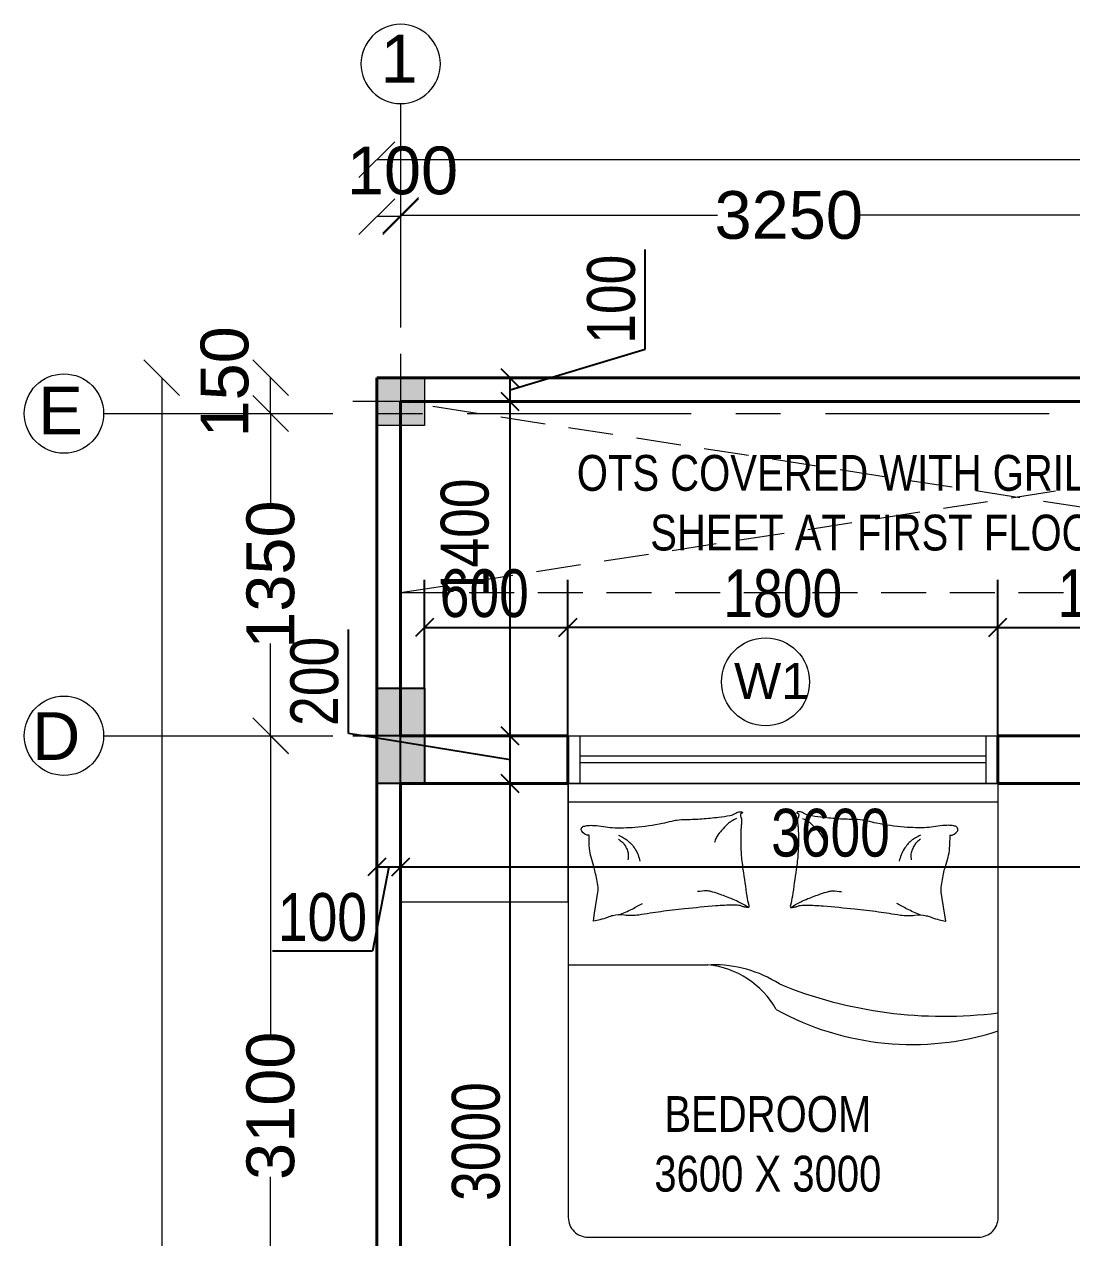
# Model space of a CAD drawing. Header units: metres. Extents: x 1689 to 2066, y 219 to 408.
# Drawn here: x 1901.18 to 1905.57, y 343.14 to 348.23 of the extents above; entities that cross this region are included whole.
import ezdxf
from ezdxf.enums import TextEntityAlignment as Align

# ---------------------------------------------------------------- set-up
doc = ezdxf.new("R2010")
doc.units = ezdxf.units.M
doc.header["$LTSCALE"] = 1.5
for name, pattern in [('00_toilet$0$8th floor plan$0$HIDDEN', [0.375, 0.25, -0.125]), ('CENTER', [2, 1.25, -0.25, 0.25, -0.25]), ('DASHED2', [0.375, 0.25, -0.125])]:
    doc.linetypes.add(name, pattern=pattern)
for name, color, linetype, lineweight in [('A- DOOR WINDOW TAGS', 7, 'Continuous', 5), ('A-FURNITURE', 252, 'Continuous', 5), ('A-GRID', 252, 'CENTER', 5), ('A-SYMBOL', 252, 'Continuous', 5), ('A-WALL', 1, 'Continuous', 40), ('A-WINDOW', 143, 'Continuous', 13), ('A-Working Dimension', 42, 'Continuous', 5), ('COLUMN - STR', 6, 'Continuous', 15), ('GRID - BEAM - STR', 250, 'CENTER', 18)]:
    doc.layers.add(name, color=color, linetype=linetype, lineweight=lineweight)
for name, color, linetype in [('A-COLUMN', 7, 'Continuous'), ('A-Text', 7, 'Continuous'), ('COLUMN', 70, 'Continuous')]:
    doc.layers.add(name, color=color, linetype=linetype)
doc.styles.add('DIM', font='arial.ttf', dxfattribs={"width": 0.8, "height": 0.2})
doc.styles.add('PRADEEP - STR', font='swissel.ttf')
doc.styles.add('Roman', font='romans.shx', dxfattribs={"bigfont": 'bigfont.shx'})
doc.styles.get("Standard").update_dxf_attribs({"font": 'arial.ttf', "height": 0.2})
doc.dimstyles.new('W-DIM', dxfattribs={"dimtxt": 0.125, "dimasz": 0.075, "dimexe": 0.2, "dimexo": 0.2, "dimgap": 0.04, "dimtad": 1, "dimdec": 0, "dimlfac": 1000, "dimzin": 0, "dimdsep": 46, "dimtxsty": 'DIM', "dimblk": 'OBLIQUE', "dimcen": 0.09, "dimclrt": 7, "dimadec": 0, "dimazin": 0, "dimtfac": 1, "dimtdec": 0, "dimtofl": 0, "dimtmove": 0, "dimatfit": 3, "dimldrblk": 'OPEN90', "dimfxl": 0.1, "dimtolj": 1, "dimtzin": 0, "dimarcsym": 0})
doc.dimstyles.new('Working Dim', dxfattribs={"dimtxt": 0.125, "dimasz": 0.15, "dimexe": 0.09, "dimexo": 0.0625, "dimgap": 0, "dimtad": 0, "dimdec": 0, "dimlfac": 1000, "dimzin": 0, "dimdsep": 46, "dimtxsty": 'Standard', "dimblk": 'OBLIQUE', "dimcen": 0.09, "dimse1": 1, "dimse2": 1, "dimclrd": 256, "dimclre": 256, "dimadec": 0, "dimazin": 0, "dimtfac": 1, "dimtdec": 0, "dimtofl": 0, "dimtmove": 1, "dimatfit": 3, "dimldrblk": 'OBLIQUE', "dimfxl": 1, "dimtolj": 1, "dimtzin": 0, "dimlwd": -1, "dimlwe": -1, "dimarcsym": 0})
pattern_1 = [(0, (0, 0), (0, 6.985), [5.08, -1.905]), (90, (0, 0), (-6.985, 4e-16), [5.08, -1.905])]

# ---------------------------------------------------------------- blocks, each defined once
blk = doc.blocks.new('W_1800')
at = {"layer": 'A-WINDOW', "linetype": 'ByBlock'}
for p, q in [((-0.9, 0.17), (-0.9, -0.03)), ((0.9, 0.17), (-0.9, 0.17)), ((-0.85, 0.17), (-0.85, -0.03)), ((0.85, 0.1698), (0.85, -0.03)), ((0.9, 0.17), (0.9, -0.03)), ((-0.85, 0.0848), (0.85, 0.0848)), ((-0.85, 0.0569), (0.85, 0.0569)), ((0.9, -0.03), (-0.9, -0.03))]:
    blk.add_line(p, q, dxfattribs=at)
blk = doc.blocks.new('_Oblique')
at = {"color": 0, "linetype": 'ByBlock', "lineweight": -2}
blk.add_line((-0.5, -0.5), (0.5, 0.5), dxfattribs=at)
blk = doc.blocks.new('*D250')
at = {"layer": 'A-Working Dimension', "transparency": 16777216}
for p, q in [((1902.2132, 346.5969), (1902.2132, 346.2107)), ((1902.2132, 345.2469), (1902.2132, 345.633))]:
    blk.add_line(p, q, dxfattribs=at)
at = {"layer": 'Defpoints', "color": 0, "linetype": 'Continuous', "transparency": 16777216}
for p in [(1902.2132, 346.5969), (1902.6575, 346.5969), (1902.6027, 345.2469)]:
    blk.add_point(p, dxfattribs=at)
at = {"layer": 'A-Working Dimension', "linetype": 'Continuous', "transparency": 16777216, "xscale": 0.15, "yscale": 0.15, "zscale": 0.15}
for p, rotation in [((1902.2132, 346.5969), 90), ((1902.2132, 345.2469), 270)]:
    blk.add_blockref('_Oblique', p, dxfattribs=dict(at, rotation=rotation))
at = {"layer": 'A-Working Dimension', "color": 0, "linetype": 'Continuous', "transparency": 16777216, "insert": (1902.2132, 345.9219), "char_height": 0.2, "attachment_point": 5, "rotation": 90}
blk.add_mtext('\\A1;1350', dxfattribs=at)
blk = doc.blocks.new('terey')
h = blk.add_hatch()
h.set_pattern_fill('ANGLE')
h.set_pattern_definition(pattern_1)
h.paths.add_polyline_path([(1491.3427, 474.5722), (1491.5427, 474.5722), (1491.5427, 474.9722), (1491.3427, 474.9722)])
h = blk.add_hatch(color=7)
h.dxf.hatch_style = 1
h.paths.add_polyline_path([(1491.5427, 474.9722), (1491.3427, 474.9722), (1491.3427, 474.5722), (1491.5427, 474.5722)])
at = {"layer": 'A-FURNITURE'}
h = blk.add_hatch(dxfattribs=at)
h.set_pattern_fill('ANGLE')
h.set_pattern_definition(pattern_1)
h.paths.add_polyline_path([(1491.5427, 474.9722), (1491.3427, 474.9722), (1491.3427, 474.5722), (1491.5427, 474.5722)])
at = {"layer": 'A-FURNITURE', "color": 7}
blk.add_lwpolyline([(1491.3427, 474.9722), (1491.5427, 474.9722), (1491.5427, 474.5722), (1491.3427, 474.5722), (1491.3427, 474.9722)], dxfattribs=at)
blk = doc.blocks.new('*D251')
at = {"layer": 'A-Working Dimension', "transparency": 16777216}
for p, q in [((1901.7571, 346.7467), (1901.7571, 339.4883)), ((1901.7571, 331.4967), (1901.7571, 338.7552))]:
    blk.add_line(p, q, dxfattribs=at)
at = {"layer": 'Defpoints', "color": 0, "linetype": 'Continuous', "transparency": 16777216}
for p in [(1902.0132, 346.7467), (1901.7571, 331.4967), (1902.6575, 331.4967)]:
    blk.add_point(p, dxfattribs=at)
at = {"layer": 'A-Working Dimension', "linetype": 'Continuous', "transparency": 16777216, "xscale": 0.15, "yscale": 0.15, "zscale": 0.15}
for p, rotation in [((1901.7571, 346.7467), 90), ((1901.7571, 331.4967), 270)]:
    blk.add_blockref('_Oblique', p, dxfattribs=dict(at, rotation=rotation))
at = {"layer": 'A-Working Dimension', "color": 0, "linetype": 'Continuous', "transparency": 16777216, "insert": (1901.7571, 339.1217), "char_height": 0.2, "attachment_point": 5, "rotation": 90}
blk.add_mtext('\\A1;15250', dxfattribs=at)
blk = doc.blocks.new('*D252')
at = {"layer": 'A-Working Dimension', "transparency": 16777216}
for p, q in [((1902.2132, 345.2467), (1902.2132, 343.995)), ((1902.2132, 342.1467), (1902.2132, 343.3985))]:
    blk.add_line(p, q, dxfattribs=at)
at = {"layer": 'Defpoints', "color": 0, "linetype": 'Continuous', "transparency": 16777216}
for p in [(1902.2132, 345.2467), (1902.6575, 345.2467), (1902.5885, 342.1467)]:
    blk.add_point(p, dxfattribs=at)
at = {"layer": 'A-Working Dimension', "linetype": 'Continuous', "transparency": 16777216, "xscale": 0.15, "yscale": 0.15, "zscale": 0.15}
for p, rotation in [((1902.2132, 345.2467), 90), ((1902.2132, 342.1467), 270)]:
    blk.add_blockref('_Oblique', p, dxfattribs=dict(at, rotation=rotation))
at = {"layer": 'A-Working Dimension', "color": 0, "linetype": 'Continuous', "transparency": 16777216, "insert": (1902.2132, 343.6967), "char_height": 0.2, "attachment_point": 5, "rotation": 90}
blk.add_mtext('\\A1;3100', dxfattribs=at)
blk = doc.blocks.new('*D257')
at = {"layer": 'A-Working Dimension', "transparency": 16777216}
blk.add_line((1902.2132, 346.5969), (1902.2132, 346.7467), dxfattribs=at)
at = {"layer": 'Defpoints', "color": 0, "linetype": 'Continuous', "transparency": 16777216}
for p in [(1902.2132, 346.7467), (1902.6575, 346.7467), (1902.4449, 346.5969)]:
    blk.add_point(p, dxfattribs=at)
at = {"layer": 'A-Working Dimension', "linetype": 'Continuous', "transparency": 16777216, "xscale": 0.15, "yscale": 0.15, "zscale": 0.15}
for p, rotation in [((1902.2132, 346.7467), 90), ((1902.2132, 346.5969), 270)]:
    blk.add_blockref('_Oblique', p, dxfattribs=dict(at, rotation=rotation))
at = {"layer": 'A-Working Dimension', "color": 0, "linetype": 'Continuous', "transparency": 16777216, "insert": (1902.0211, 346.7294), "char_height": 0.2, "attachment_point": 5, "rotation": 90}
blk.add_mtext('\\A1;150', dxfattribs=at)
blk = doc.blocks.new('*D258')
at = {"layer": 'A-Working Dimension', "transparency": 16777216}
for p, q in [((1902.7575, 347.4273), (1904.0843, 347.4273)), ((1906.0075, 347.4273), (1904.6807, 347.4273))]:
    blk.add_line(p, q, dxfattribs=at)
at = {"layer": 'Defpoints', "color": 0, "linetype": 'Continuous', "transparency": 16777216}
for p in [(1902.7575, 347.5186), (1906.0075, 347.4273), (1906.0075, 347.1984)]:
    blk.add_point(p, dxfattribs=at)
at = {"layer": 'A-Working Dimension', "linetype": 'Continuous', "transparency": 16777216, "xscale": 0.15, "yscale": 0.15, "zscale": 0.15, "rotation": 180}
blk.add_blockref('_Oblique', (1902.7575, 347.4273), dxfattribs=at)
at = {"layer": 'A-Working Dimension', "linetype": 'Continuous', "transparency": 16777216, "xscale": 0.15, "yscale": 0.15, "zscale": 0.15}
blk.add_blockref('_Oblique', (1906.0075, 347.4273), dxfattribs=at)
at = {"layer": 'A-Working Dimension', "color": 0, "linetype": 'Continuous', "transparency": 16777216, "insert": (1904.3825, 347.4273), "char_height": 0.2, "attachment_point": 5}
blk.add_mtext('\\A1;3250', dxfattribs=at)
blk = doc.blocks.new('*D263')
at = {"layer": 'A-Working Dimension', "transparency": 16777216}
blk.add_line((1902.7575, 347.4218), (1902.6575, 347.4218), dxfattribs=at)
at = {"layer": 'Defpoints', "color": 0, "linetype": 'Continuous', "transparency": 16777216}
for p in [(1902.6575, 347.4218), (1902.6575, 346.7469), (1902.7575, 346.7469)]:
    blk.add_point(p, dxfattribs=at)
at = {"layer": 'A-Working Dimension', "linetype": 'Continuous', "transparency": 16777216, "xscale": 0.15, "yscale": 0.15, "zscale": 0.15, "rotation": 180}
blk.add_blockref('_Oblique', (1902.6575, 347.4218), dxfattribs=at)
at = {"layer": 'A-Working Dimension', "linetype": 'Continuous', "transparency": 16777216, "xscale": 0.15, "yscale": 0.15, "zscale": 0.15}
blk.add_blockref('_Oblique', (1902.7575, 347.4218), dxfattribs=at)
at = {"layer": 'A-Working Dimension', "color": 0, "linetype": 'Continuous', "transparency": 16777216, "insert": (1902.7651, 347.6139), "char_height": 0.2, "attachment_point": 5}
blk.add_mtext('\\A1;100', dxfattribs=at)
blk = doc.blocks.new('*D225')
at = {"layer": 'A-Working Dimension', "transparency": 16777216}
for p, q in [((1902.658, 347.6605), (1906.9344, 347.6605)), ((1911.8075, 347.6605), (1907.531, 347.6605))]:
    blk.add_line(p, q, dxfattribs=at)
at = {"layer": 'Defpoints', "color": 0, "linetype": 'Continuous', "transparency": 16777216}
for p in [(1902.658, 347.6605), (1911.8075, 347.6605), (1911.8075, 347.6605)]:
    blk.add_point(p, dxfattribs=at)
at = {"layer": 'A-Working Dimension', "linetype": 'Continuous', "transparency": 16777216, "xscale": 0.15, "yscale": 0.15, "zscale": 0.15, "rotation": 180}
blk.add_blockref('_Oblique', (1902.658, 347.6605), dxfattribs=at)
at = {"layer": 'A-Working Dimension', "linetype": 'Continuous', "transparency": 16777216, "xscale": 0.15, "yscale": 0.15, "zscale": 0.15}
blk.add_blockref('_Oblique', (1911.8075, 347.6605), dxfattribs=at)
at = {"layer": 'A-Working Dimension', "color": 0, "linetype": 'Continuous', "transparency": 16777216, "insert": (1907.2327, 347.6605), "char_height": 0.2, "attachment_point": 5}
blk.add_mtext('\\A1;9150', dxfattribs=at)
blk = doc.blocks.new('*D228')
at = {"layer": 'A-Working Dimension', "color": 0, "linetype": 'Continuous', "lineweight": -2, "transparency": 16777216}
for p, q in [((1903.4574, 345.2467), (1903.4574, 345.9006)), ((1905.2575, 345.2467), (1905.2575, 345.9006)), ((1905.2575, 345.7006), (1903.4574, 345.7006))]:
    blk.add_line(p, q, dxfattribs=at)
at = {"layer": 'Defpoints', "color": 0, "linetype": 'Continuous', "transparency": 16777216}
for p in [(1903.4574, 345.7006), (1903.4574, 345.0467), (1905.2575, 345.0467)]:
    blk.add_point(p, dxfattribs=at)
at = {"layer": 'A-Working Dimension', "color": 0, "linetype": 'Continuous', "lineweight": -2, "transparency": 16777216, "xscale": 0.075, "yscale": 0.075, "zscale": 0.075, "rotation": 180}
blk.add_blockref('_Oblique', (1903.4574, 345.7006), dxfattribs=at)
at = {"layer": 'A-Working Dimension', "color": 0, "linetype": 'Continuous', "lineweight": -2, "transparency": 16777216, "xscale": 0.075, "yscale": 0.075, "zscale": 0.075}
blk.add_blockref('_Oblique', (1905.2575, 345.7006), dxfattribs=at)
at = {"layer": 'A-Working Dimension', "linetype": 'Continuous', "transparency": 16777216, "insert": (1904.3575, 345.8427), "char_height": 0.2, "attachment_point": 5, "style": 'DIM'}
blk.add_mtext('\\A1;1800', dxfattribs=at)
blk = doc.blocks.new('_Open90')
at = {"color": 0, "linetype": 'ByBlock', "lineweight": -2}
for p, q in [((0, 0), (-1, 0)), ((-0.5, 0.5), (0, 0)), ((0, 0), (-0.5, -0.5))]:
    blk.add_line(p, q, dxfattribs=at)
blk = doc.blocks.new('*D229')
at = {"layer": 'A-Working Dimension', "color": 0, "linetype": 'Continuous', "lineweight": -2, "transparency": 16777216}
for p, q in [((1905.2575, 345.4467), (1905.2575, 345.9006)), ((1906.2575, 345.4467), (1906.2575, 345.9006)), ((1905.2575, 345.7006), (1906.2575, 345.7006))]:
    blk.add_line(p, q, dxfattribs=at)
at = {"layer": 'Defpoints', "color": 0, "linetype": 'Continuous', "transparency": 16777216}
for p in [(1906.2575, 345.7006), (1905.2575, 345.2467), (1906.2575, 345.2467)]:
    blk.add_point(p, dxfattribs=at)
at = {"layer": 'A-Working Dimension', "color": 0, "linetype": 'Continuous', "lineweight": -2, "transparency": 16777216, "xscale": 0.075, "yscale": 0.075, "zscale": 0.075, "rotation": 180}
blk.add_blockref('_Oblique', (1905.2575, 345.7006), dxfattribs=at)
at = {"layer": 'A-Working Dimension', "color": 0, "linetype": 'Continuous', "lineweight": -2, "transparency": 16777216, "xscale": 0.075, "yscale": 0.075, "zscale": 0.075}
blk.add_blockref('_Oblique', (1906.2575, 345.7006), dxfattribs=at)
at = {"layer": 'A-Working Dimension', "linetype": 'Continuous', "transparency": 16777216, "insert": (1905.7575, 345.8427), "char_height": 0.2, "attachment_point": 5, "style": 'DIM'}
blk.add_mtext('\\A1;1000', dxfattribs=at)
blk = doc.blocks.new('*D384')
at = {"layer": 'A-Working Dimension', "color": 0, "linetype": 'Continuous', "lineweight": -2, "transparency": 16777216}
for p, q in [((1902.8575, 345.4467), (1902.8575, 345.9006)), ((1903.4574, 345.4469), (1903.4574, 345.9006)), ((1902.8575, 345.7006), (1903.4574, 345.7006))]:
    blk.add_line(p, q, dxfattribs=at)
at = {"layer": 'Defpoints', "color": 0, "linetype": 'Continuous', "transparency": 16777216}
for p in [(1903.4574, 345.7006), (1902.8575, 345.2467), (1903.4574, 345.2469)]:
    blk.add_point(p, dxfattribs=at)
at = {"layer": 'A-Working Dimension', "color": 0, "linetype": 'Continuous', "lineweight": -2, "transparency": 16777216, "xscale": 0.075, "yscale": 0.075, "zscale": 0.075, "rotation": 180}
blk.add_blockref('_Oblique', (1902.8575, 345.7006), dxfattribs=at)
at = {"layer": 'A-Working Dimension', "color": 0, "linetype": 'Continuous', "lineweight": -2, "transparency": 16777216, "xscale": 0.075, "yscale": 0.075, "zscale": 0.075}
blk.add_blockref('_Oblique', (1903.4574, 345.7006), dxfattribs=at)
at = {"layer": 'A-Working Dimension', "linetype": 'Continuous', "transparency": 16777216, "insert": (1903.1075, 345.8427), "char_height": 0.2, "attachment_point": 5, "style": 'DIM'}
blk.add_mtext('\\A1;600', dxfattribs=at)
blk = doc.blocks.new('*D233')
at = {"layer": 'A-Working Dimension', "color": 0, "linetype": 'Continuous', "lineweight": -2, "transparency": 16777216}
for p, q in [((1902.7075, 344.6972), (1902.639, 344.3441)), ((1902.6575, 344.6972), (1902.7575, 344.6972)), ((1902.639, 344.3441), (1902.2211, 344.3441))]:
    blk.add_line(p, q, dxfattribs=at)
at = {"layer": 'Defpoints', "color": 0, "linetype": 'Continuous', "transparency": 16777216}
for p in [(1902.6575, 344.6972), (1902.7575, 344.6972), (1902.7575, 344.6972)]:
    blk.add_point(p, dxfattribs=at)
at = {"layer": 'A-Working Dimension', "color": 0, "linetype": 'Continuous', "lineweight": -2, "transparency": 16777216, "xscale": 0.075, "yscale": 0.075, "zscale": 0.075, "rotation": 180}
blk.add_blockref('_Oblique', (1902.6575, 344.6972), dxfattribs=at)
at = {"layer": 'A-Working Dimension', "color": 0, "linetype": 'Continuous', "lineweight": -2, "transparency": 16777216, "xscale": 0.075, "yscale": 0.075, "zscale": 0.075}
blk.add_blockref('_Oblique', (1902.7575, 344.6972), dxfattribs=at)
at = {"layer": 'A-Working Dimension', "linetype": 'Continuous', "transparency": 16777216, "insert": (1902.4301, 344.4862), "char_height": 0.2, "attachment_point": 5, "style": 'DIM'}
blk.add_mtext('\\A1;100', dxfattribs=at)
blk = doc.blocks.new('*D234')
at = {"layer": 'A-Working Dimension', "color": 0, "linetype": 'Continuous', "lineweight": -2, "transparency": 16777216}
for p, q in [((1902.7575, 344.6972), (1906.3575, 344.6972)), ((1902.7575, 344.5676), (1902.7575, 344.4972))]:
    blk.add_line(p, q, dxfattribs=at)
at = {"layer": 'Defpoints', "color": 0, "linetype": 'Continuous', "transparency": 16777216}
for p in [(1902.7575, 344.7676), (1906.3575, 344.6972), (1906.3575, 344.6972)]:
    blk.add_point(p, dxfattribs=at)
at = {"layer": 'A-Working Dimension', "color": 0, "linetype": 'Continuous', "lineweight": -2, "transparency": 16777216, "xscale": 0.075, "yscale": 0.075, "zscale": 0.075, "rotation": 180}
blk.add_blockref('_Oblique', (1902.7575, 344.6972), dxfattribs=at)
at = {"layer": 'A-Working Dimension', "color": 0, "linetype": 'Continuous', "lineweight": -2, "transparency": 16777216, "xscale": 0.075, "yscale": 0.075, "zscale": 0.075}
blk.add_blockref('_Oblique', (1906.3575, 344.6972), dxfattribs=at)
at = {"layer": 'A-Working Dimension', "linetype": 'Continuous', "transparency": 16777216, "insert": (1904.5575, 344.8394), "char_height": 0.2, "attachment_point": 5, "style": 'DIM'}
blk.add_mtext('\\A1;3600', dxfattribs=at)
blk = doc.blocks.new('*D423')
at = {"layer": 'A-Working Dimension', "color": 0, "linetype": 'Continuous', "lineweight": -2, "transparency": 16777216}
for p, q in [((1903.2074, 345.0467), (1903.0155, 345.0467)), ((1903.2155, 342.0467), (1903.2155, 345.0467))]:
    blk.add_line(p, q, dxfattribs=at)
at = {"layer": 'Defpoints', "color": 0, "linetype": 'Continuous', "transparency": 16777216}
for p in [(1903.2155, 345.0467), (1903.4074, 345.0467), (1903.2155, 342.0467)]:
    blk.add_point(p, dxfattribs=at)
at = {"layer": 'A-Working Dimension', "color": 0, "linetype": 'Continuous', "lineweight": -2, "transparency": 16777216, "xscale": 0.075, "yscale": 0.075, "zscale": 0.075}
for p, rotation in [((1903.2155, 345.0467), 90), ((1903.2155, 342.0467), 270)]:
    blk.add_blockref('_Oblique', p, dxfattribs=dict(at, rotation=rotation))
at = {"layer": 'A-Working Dimension', "linetype": 'Continuous', "transparency": 16777216, "insert": (1903.0733, 343.5467), "char_height": 0.2, "attachment_point": 5, "rotation": 90, "style": 'DIM'}
blk.add_mtext('\\A1;3000', dxfattribs=at)
blk = doc.blocks.new('*D270')
at = {"layer": 'A-Working Dimension', "color": 0, "linetype": 'Continuous', "lineweight": -2, "transparency": 16777216}
for p, q in [((1902.5392, 345.2568), (1902.5392, 345.6925)), ((1903.2155, 345.1466), (1902.5392, 345.2568)), ((1903.3074, 345.2466), (1903.0155, 345.2466)), ((1903.2155, 345.0467), (1903.2155, 345.2466)), ((1903.3074, 345.0467), (1903.0155, 345.0467))]:
    blk.add_line(p, q, dxfattribs=at)
at = {"layer": 'Defpoints', "color": 0, "linetype": 'Continuous', "transparency": 16777216}
for p in [(1903.2155, 345.2466), (1903.5074, 345.2466), (1903.5074, 345.0467)]:
    blk.add_point(p, dxfattribs=at)
at = {"layer": 'A-Working Dimension', "color": 0, "linetype": 'Continuous', "lineweight": -2, "transparency": 16777216, "xscale": 0.075, "yscale": 0.075, "zscale": 0.075}
for p, rotation in [((1903.2155, 345.2466), 90), ((1903.2155, 345.0467), 270)]:
    blk.add_blockref('_Oblique', p, dxfattribs=dict(at, rotation=rotation))
at = {"layer": 'A-Working Dimension', "linetype": 'Continuous', "transparency": 16777216, "insert": (1902.3971, 345.4746), "char_height": 0.2, "attachment_point": 5, "rotation": 90, "style": 'DIM'}
blk.add_mtext('\\A1;200', dxfattribs=at)
blk = doc.blocks.new('*D424')
at = {"layer": 'A-Working Dimension', "color": 0, "linetype": 'Continuous', "lineweight": -2, "transparency": 16777216}
for p, q in [((1903.2155, 345.2466), (1903.2155, 346.6467)), ((1903.3074, 345.2466), (1903.0155, 345.2466))]:
    blk.add_line(p, q, dxfattribs=at)
at = {"layer": 'Defpoints', "color": 0, "linetype": 'Continuous', "transparency": 16777216}
for p in [(1903.2155, 346.6467), (1903.2155, 346.6467), (1903.5074, 345.2466)]:
    blk.add_point(p, dxfattribs=at)
at = {"layer": 'A-Working Dimension', "color": 0, "linetype": 'Continuous', "lineweight": -2, "transparency": 16777216, "xscale": 0.075, "yscale": 0.075, "zscale": 0.075}
for p, rotation in [((1903.2155, 346.6467), 90), ((1903.2155, 345.2466), 270)]:
    blk.add_blockref('_Oblique', p, dxfattribs=dict(at, rotation=rotation))
at = {"layer": 'A-Working Dimension', "linetype": 'Continuous', "transparency": 16777216, "insert": (1903.0269, 346.0757), "char_height": 0.2, "attachment_point": 5, "rotation": 90, "style": 'DIM'}
blk.add_mtext('\\A1;1400', dxfattribs=at)
blk = doc.blocks.new('*D425')
at = {"layer": 'A-Working Dimension', "color": 0, "linetype": 'Continuous', "lineweight": -2, "transparency": 16777216}
for p, q in [((1903.7818, 346.8666), (1903.7818, 347.2845)), ((1903.2155, 346.6967), (1903.7818, 346.8666)), ((1903.2155, 346.6467), (1903.2155, 346.7467))]:
    blk.add_line(p, q, dxfattribs=at)
at = {"layer": 'Defpoints', "color": 0, "linetype": 'Continuous', "transparency": 16777216}
for p in [(1903.2155, 346.7467), (1903.2155, 346.7467), (1903.2155, 346.6467)]:
    blk.add_point(p, dxfattribs=at)
at = {"layer": 'A-Working Dimension', "color": 0, "linetype": 'Continuous', "lineweight": -2, "transparency": 16777216, "xscale": 0.075, "yscale": 0.075, "zscale": 0.075}
for p, rotation in [((1903.2155, 346.7467), 90), ((1903.2155, 346.6467), 270)]:
    blk.add_blockref('_Oblique', p, dxfattribs=dict(at, rotation=rotation))
at = {"layer": 'A-Working Dimension', "linetype": 'Continuous', "transparency": 16777216, "insert": (1903.6397, 347.0756), "char_height": 0.2, "attachment_point": 5, "rotation": 90, "style": 'DIM'}
blk.add_mtext('\\A1;100', dxfattribs=at)
blk = doc.blocks.new('W1')
at = {"layer": 'A- DOOR WINDOW TAGS', "lineweight": 5}
blk.add_circle((1698.396, 432.8218), 0.1843, dxfattribs=at)
at = {"layer": 'A- DOOR WINDOW TAGS', "insert": (1698.2642, 432.9005), "char_height": 0.15, "attachment_point": 1, "style": 'Roman'}
blk.add_mtext_dynamic_manual_height_columns('{\\fArial|b0|i0|c0|p34;W1}', width=0.246397, gutter_width=0.325, heights=[0], dxfattribs=at)
blk = doc.blocks.new('GRID NOS')
at = {"layer": 'GRID - BEAM - STR', "color": 3, "linetype": 'Continuous', "lineweight": 15}
blk.add_line((0, -0.205), (0, 0.17), dxfattribs=at)
blk.add_circle((0, -0.682), 0.477, dxfattribs=at)
blk = doc.blocks.new('0.2X0.4')
at = {"layer": 'COLUMN'}
h = blk.add_hatch(dxfattribs=at)
h.set_pattern_fill('ANGLE', color=256)
h.set_pattern_definition([(0, (-1673.224, -421.962), (0, 6.985), [5.08, -1.905]), (90, (-1673.224, -421.962), (-6.985, 4e-16), [5.08, -1.905])])
h.paths.add_polyline_path([(-0.1, 0.2), (0.1, 0.2), (0.1, -0.2), (-0.1, -0.2)])
h = blk.add_hatch(color=256, dxfattribs=at)
h.dxf.hatch_style = 1
h.paths.add_polyline_path([(-0.1, 0.2), (0.1, 0.2), (0.1, -0.2), (-0.1, -0.2)])
for p, q in [((0, -0.3), (0, 0.3)), ((0.2, 0), (-0.2, 0))]:
    blk.add_line(p, q, dxfattribs=at)
blk.add_lwpolyline([(-0.1, 0.2), (0.1, 0.2), (0.1, -0.2), (-0.1, -0.2)], close=True, dxfattribs=at)
blk = doc.blocks.new('.2  .2')
at = {"layer": 'COLUMN - STR'}
h = blk.add_hatch(dxfattribs=at)
h.set_pattern_fill('ANGLE', color=256)
h.set_pattern_definition([(0, (-1706.595, -414.999), (0, 6.985), [5.08, -1.905]), (90, (-1706.595, -414.999), (-6.985, 4e-16), [5.08, -1.905])])
h.paths.add_polyline_path([(-0.1, 0.1), (0.1, 0.1), (0.1, -0.1), (-0.1, -0.1)])
h = blk.add_hatch(color=256, dxfattribs=at)
h.dxf.hatch_style = 1
h.paths.add_polyline_path([(-0.1, 0.1), (0.1, 0.1), (0.1, -0.1), (-0.1, -0.1)])
for p, q in [((0, 0.2), (0, -0.2)), ((0.2, 0), (-0.2, 0))]:
    blk.add_line(p, q, dxfattribs=at)
blk.add_lwpolyline([(-0.1, 0.1), (0.1, 0.1), (0.1, -0.1), (-0.1, -0.1)], close=True, dxfattribs=at)
blk = doc.blocks.new('GRID 01')
at = {"layer": 'A-GRID', "ltscale": 0.5}
for p, q in [((0, 17.1013), (0, 0.3133)), ((-1.2215, 15.8031), (10.5251, 15.8031)), ((-1.2216, 14.4531), (10.4146, 14.4531))]:
    blk.add_line(p, q, dxfattribs=at)
at = {"layer": 'A-COLUMN'}
for name, p in [('.2  .2', (0, 15.8531)), ('0.2X0.4', (0, 14.4531))]:
    blk.add_blockref(name, p, dxfattribs=at)
at = {"layer": 'A-GRID', "color": 1, "linetype": 'Continuous', "lineweight": 15, "yscale": 0.3484444444444442}
for p, xscale, zscale, rotation in [((0, 17.03), -0.3484444444444442, 0.3484444444444446, 180), ((-1.1722, 15.8029), 0.3484444444444442, 0.3484444444444442, 270), ((-1.1722, 14.4529), 0.3484444444444442, 0.3484444444444442, 270)]:
    blk.add_blockref('GRID NOS', p, dxfattribs=dict(at, xscale=xscale, zscale=zscale, rotation=rotation))
at = {"layer": 'A-GRID', "color": 4, "linetype": 'Continuous', "lineweight": 15, "style": 'PRADEEP - STR'}
blk.add_text('1', height=0.2, rotation=360, dxfattribs=at).set_placement((-0.0062, 17.1896), align=Align.CENTER)
for s, p in [('E', (-1.4243, 15.7156)), ('D', (-1.4424, 14.3517))]:
    blk.add_text(s, height=0.2, dxfattribs=at).set_placement(p, align=Align.CENTER)

msp = doc.modelspace()

# ---------------------------------------------------------------- linework, layer by layer
at = {"layer": 'A-FURNITURE'}
for p, q in [((1905.25946, 344.96821), (1903.45946, 344.96821)), ((1903.45946, 344.28725, 0), (1904.04411, 344.28725, 0))]:
    msp.add_line(p, q, dxfattribs=at)
msp.add_lwpolyline([(1902.75748, 344.55074), (1903.45946, 344.55074), (1903.45946, 345.04674), (1902.75748, 345.04674)], close=True, dxfattribs=at)
at = {"layer": 'A-FURNITURE', "elevation": 0}
msp.add_lwpolyline([(1903.54127, 343.14629), (1905.17764, 343.14629, 0.4142136), (1905.25946, 343.22811), (1905.25946, 345.04674), (1903.45946, 345.04674), (1903.45946, 343.22811, 0.4142136)], format="xyb", close=True, dxfattribs=at)
at = {"layer": 'A-FURNITURE', "ltscale": 100, "elevation": 0}
for points in [[(1903.54691, 344.82993, -0.2633679), (1903.51593, 344.84704, -0.494818), (1903.52381, 344.8675, -0.0492247), (1903.54215, 344.87094, -0.0368308), (1903.56706, 344.87128, -0.0318927), (1903.60756, 344.86625, 0.035782), (1903.6437, 344.86204, 0.0329413), (1903.7381, 344.86406, 0.0265645), (1903.85399, 344.88043, 0.0179054), (1903.89277, 344.88948, -0.0333975), (1903.91371, 344.89369, -0.0320396), (1903.9526, 344.89632, 0.018442), (1904.02021, 344.89905, 0.0108373), (1904.08793, 344.90577, 0.0146239), (1904.1378, 344.9133, 0.1112494), (1904.16074, 344.92301, -0.1537083), (1904.17805, 344.9287, -0.0764444), (1904.186, 344.92758, -0.2155123), (1904.18823, 344.92563, -0.5858582), (1904.18572, 344.9222, 0.3634893), (1904.18088, 344.91905, 0.1917163), (1904.18187, 344.90697, -0.1296753), (1904.18542, 344.88975, -0.0173502), (1904.18382, 344.87189, 0.0193256), (1904.18245, 344.85584, 0.0188175), (1904.18179, 344.78366, 0.0218281), (1904.18627, 344.72158, 0.0062042), (1904.19082, 344.68627, 0.0019631), (1904.20702, 344.57494, 0.0283408), (1904.21481, 344.53751, -0.1170135), (1904.21508, 344.52813, -0.36606), (1904.21367, 344.52703, -0.0397304), (1904.19918, 344.52872, -0.0483088), (1904.1843, 344.5332, 0.0629807), (1904.17277, 344.53631, 0.0405796), (1904.14797, 344.5377, 0.0143451), (1904.0779, 344.53395, 0.0054844), (1903.94665, 344.52168, 0.0071527), (1903.84629, 344.50972, 0.0087616), (1903.802, 344.50302, -0.0081531), (1903.75441, 344.49575, -0.06251), (1903.69421, 344.49512, 0.0786693), (1903.6463, 344.49308, 0.0478251), (1903.62333, 344.4861, -0.034494), (1903.59177, 344.47558, -0.0235714), (1903.56553, 344.47011, -0.5102285), (1903.56443, 344.47121), (1903.56954, 344.50333), (1903.5836, 344.59165, 0.0730409), (1903.58385, 344.61233, 0.0233051), (1903.57228, 344.67578, 0.0182989), (1903.56593, 344.69932, -0.0109699), (1903.55476, 344.73842, -0.0422812), (1903.54857, 344.77407, -0.0272005), (1903.54673, 344.83023)], [(1904.16419, 344.90076, 0.0278422), (1904.14027, 344.88747, 0.048685), (1904.12789, 344.87786, 0.0236665), (1904.10089, 344.8498, 0.0312234), (1904.08287, 344.82642, 0.046801), (1904.07822, 344.81792, 0.0231908), (1904.07134, 344.79968)], [(1905.05775, 344.82993, 0.2633679), (1905.08873, 344.84704, 0.494818), (1905.08085, 344.8675, 0.0492247), (1905.06251, 344.87094, 0.0368308), (1905.0376, 344.87128, 0.0318927), (1904.9971, 344.86625, -0.035782), (1904.96096, 344.86204, -0.0329413), (1904.86656, 344.86406, -0.0265645), (1904.75067, 344.88043, -0.0179054), (1904.71189, 344.88948, 0.0333975), (1904.69095, 344.89369, 0.0320396), (1904.65206, 344.89632, -0.018442), (1904.58445, 344.89905, -0.0108373), (1904.51673, 344.90577, -0.0146239), (1904.46685, 344.9133, -0.1112494), (1904.44392, 344.92301, 0.1537083), (1904.42661, 344.9287, 0.0764444), (1904.41866, 344.92758, 0.2155123), (1904.41643, 344.92563, 0.5858582), (1904.41894, 344.9222, -0.3634893), (1904.42378, 344.91905, -0.1917163), (1904.42278, 344.90697, 0.1296753), (1904.41924, 344.88975, 0.0173502), (1904.42084, 344.87189, -0.0193256), (1904.42221, 344.85584, -0.0188175), (1904.42287, 344.78366, -0.0218281), (1904.41839, 344.72158, -0.0062042), (1904.41384, 344.68627, -0.0019631), (1904.39764, 344.57494, -0.0283408), (1904.38985, 344.53751, 0.1170135), (1904.38958, 344.52813, 0.36606), (1904.39099, 344.52703, 0.0397304), (1904.40548, 344.52872, 0.0483088), (1904.42036, 344.5332, -0.0629807), (1904.43189, 344.53631, -0.0405796), (1904.45669, 344.5377, -0.0143451), (1904.52676, 344.53395, -0.0054844), (1904.65801, 344.52168, -0.0071527), (1904.75837, 344.50972, -0.0087616), (1904.80266, 344.50302, 0.0081531), (1904.85024, 344.49575, 0.06251), (1904.91045, 344.49512, -0.0786693), (1904.95836, 344.49308, -0.0478251), (1904.98133, 344.4861, 0.034494), (1905.01288, 344.47558, 0.0235714), (1905.03913, 344.47011, 0.5102285), (1905.04023, 344.47121), (1905.03512, 344.50333), (1905.02106, 344.59165, -0.0730409), (1905.02081, 344.61233, -0.0233051), (1905.03238, 344.67578, -0.0182989), (1905.03873, 344.69932, 0.0109699), (1905.0499, 344.73842, 0.0422812), (1905.05609, 344.77407, 0.0272005), (1905.05793, 344.83023)], [(1904.44047, 344.90076, -0.0278422), (1904.46439, 344.88747, -0.048685), (1904.47677, 344.87786, -0.0236665), (1904.50377, 344.8498, -0.0312234), (1904.52179, 344.82642, -0.046801), (1904.52643, 344.81792, -0.0231908), (1904.53331, 344.79968)], [(1903.67037, 344.82993, -0.0773794), (1903.70914, 344.80659, -0.0773794), (1903.73897, 344.77258, -0.0475255), (1903.75161, 344.74771, -0.0475255), (1903.75933, 344.72091)], [(1904.93428, 344.82993, 0.0773794), (1904.89552, 344.80659, 0.0773794), (1904.86569, 344.77258, 0.0475255), (1904.85305, 344.74771, 0.0475255), (1904.84533, 344.72091)], [(1903.6703, 344.81302, -0.0536899), (1903.68636, 344.80073, -0.0703117), (1903.69597, 344.78861, -0.0154482), (1903.70066, 344.77999, -0.0132436), (1903.70555, 344.76965, -0.0821267), (1903.71033, 344.751, -0.0641637), (1903.70933, 344.72644)], [(1904.93436, 344.81302, 0.0536899), (1904.9183, 344.80073, 0.0703117), (1904.90869, 344.78861, 0.0154482), (1904.904, 344.77999, 0.0132436), (1904.89911, 344.76965, 0.0821267), (1904.89432, 344.751, 0.0641637), (1904.89533, 344.72644)], [(1904.21458, 344.52732, 0.0161078), (1904.17143, 344.55122, 0.0245988), (1904.14199, 344.56452, 0.0094772), (1904.08853, 344.58442, 0.0159373), (1904.05617, 344.59462, 0.0725209), (1904.03874, 344.59688, 0.0333393), (1904.00079, 344.59373)], [(1904.39008, 344.52732, -0.0161078), (1904.43322, 344.55122, -0.0245988), (1904.46266, 344.56452, -0.0094772), (1904.51613, 344.58442, -0.0159373), (1904.54849, 344.59462, -0.0725209), (1904.56592, 344.59688, -0.0333393), (1904.60387, 344.59373)], [(1903.67146, 344.49604, 0.0097295), (1903.6992, 344.50799, 0.0097295), (1903.72645, 344.52101, 0.0079705), (1903.74839, 344.53247, 0.0079705), (1903.76995, 344.54461)], [(1904.9332, 344.49604, -0.0097295), (1904.90546, 344.50799, -0.0097295), (1904.87821, 344.52101, -0.0079705), (1904.85627, 344.53247, -0.0079705), (1904.83471, 344.54461)]]:
    msp.add_lwpolyline(points, format="xyb", dxfattribs=at)
at = {"layer": 'A-FURNITURE'}
for centre, radius, start, end in [((1904.00686, 343.91825, 0), 0.37087, 29.41859, 84.23532), ((1904.06758, 343.77329, 0), 0.51406, 57.56996, 91.12843), ((1905.03179, 345.88864, 0), 1.81698, 247.73166, 277.19804), ((1904.89925, 345.13055, 0), 1.177, 241.07093, 287.8204)]:
    msp.add_arc(centre, radius, start, end, dxfattribs=at)
at = {"layer": 'A-SYMBOL', "linetype": 'DASHED2', "ltscale": 0.5}
for p, q in [((1902.75748, 345.84674), (1907.90748, 346.64674)), ((1907.90748, 345.84674), (1902.75748, 346.64674)), ((1902.75748, 345.84674), (1907.90748, 345.84674))]:
    msp.add_line(p, q, dxfattribs=at)
at = {"layer": 'A-WALL', "color": 1}
for p, q in [((1911.80748, 346.74674), (1902.65748, 346.74674)), ((1902.65748, 346.74674), (1902.65748, 334.49674)), ((1902.75748, 345.24674), (1902.75748, 346.64674)), ((1911.70748, 346.64674), (1902.75748, 346.64674)), ((1903.45745, 345.24674), (1902.75748, 345.24674)), ((1908.10748, 345.24672), (1905.25752, 345.24673)), ((1903.45745, 345.04674), (1902.75748, 345.04674)), ((1902.75748, 342.04674), (1902.75748, 345.04674)), ((1906.35748, 345.04674), (1905.25752, 345.04674))]:
    msp.add_line(p, q, dxfattribs=at)
at = {"layer": 'A-WALL', "ltscale": 50}
for p, q in [((1903.45745, 345.24674), (1903.45745, 345.04674)), ((1905.25752, 345.24673), (1905.25752, 345.04674))]:
    msp.add_line(p, q, dxfattribs=at)

# ---------------------------------------------------------------- block references
at = {"layer": 'A- DOOR WINDOW TAGS', "lineweight": 13}
msp.add_blockref('W1', (205.88931, -87.34905), dxfattribs=at)
at = {"layer": 'A-FURNITURE', "color": 2}
msp.add_blockref('terey', (411.31482, -129.52549), dxfattribs=at)
at = {"layer": 'A-GRID', "linetype": '00_toilet$0$8th floor plan$0$HIDDEN'}
msp.add_blockref('GRID 01', (1902.75748, 330.7938), dxfattribs=at)
at = {"layer": 'A-WINDOW', "xscale": -1}
msp.add_blockref('W_1800', (1904.35748, 345.07674), dxfattribs=at)

# ---------------------------------------------------------------- texts
at = {"layer": 'A-Text', "char_height": 0.15, "attachment_point": 1, "style": 'DIM'}
for s, insert, width in [('\\pxqc;OTS COVERED WITH GRILL & ACRYLIC SHEET AT FIRST FLOOR LEVEL', (1903.23982, 346.4231), 3.6680798), ('\\pxqc;BEDROOM\\P3600 X 3000', (1903.46007, 343.73727), 1.6699508)]:
    msp.add_mtext(s, dxfattribs=dict(at, insert=insert, width=width))

# ---------------------------------------------------------------- dimensions: what is measured, and where the dimension line sits
at = {"layer": 'A-Working Dimension', "color": 0, "linetype": 'Continuous'}
for base, p1, p2, picture, middle in [((1911.807485, 347.660519), (1902.657981, 347.660519), (1911.807485, 347.660519), '*D225', (1907.232733, 347.660519)), ((1902.65748, 347.42176), (1902.75748, 346.74686), (1902.65748, 346.74686), '*D263', (1902.76512, 347.61387)), ((1906.00748, 347.42728), (1902.75748, 347.51864), (1906.00748, 347.19836), '*D258', (1904.38248, 347.42728))]:
    dim = msp.add_linear_dim(base=base, p1=p1, p2=p2, dimstyle='Working Dim', dxfattribs=at)
    dim.commit()
    dim.dimension.update_dxf_attribs({"geometry": picture, "text_midpoint": middle})
at = {"layer": 'A-Working Dimension', "linetype": 'Continuous'}
for base, p1, p2, picture, middle in [((1903.21548, 346.74674), (1903.21548, 346.64674), (1903.21548, 346.74674), '*D425', (1903.63971, 346.90665)), ((1903.21548, 345.04674), (1903.21548, 342.04674), (1903.40745, 345.04674), '*D423', (1903.0733, 343.54674))]:
    dim = msp.add_linear_dim(base=base, p1=p1, p2=p2, angle=90, dimstyle='W-DIM', override={"dimclrt": 256, "dimtmove": 1}, dxfattribs=at)
    dim.commit()
    dim.dimension.update_dxf_attribs({"geometry": picture, "text_midpoint": middle})
at = {"layer": 'A-Working Dimension', "color": 0, "linetype": 'Continuous'}
for base, p1, p2, picture, middle in [((1902.21322, 346.74674), (1902.44491, 346.59686), (1902.65748, 346.74674), '*D257', (1902.0211, 346.72944)), ((1901.75707, 331.49674), (1902.01322, 346.74674), (1902.65748, 331.49674), '*D251', (1901.75707, 339.12174)), ((1902.21322, 346.59686), (1902.60267, 345.24686), (1902.65748, 346.59686), '*D250', (1902.21322, 345.92186)), ((1902.21322, 345.24674), (1902.58847, 342.14675), (1902.65748, 345.24674), '*D252', (1902.21322, 343.69674))]:
    dim = msp.add_linear_dim(base=base, p1=p1, p2=p2, angle=90, dimstyle='Working Dim', dxfattribs=at)
    dim.commit()
    dim.dimension.update_dxf_attribs({"geometry": picture, "text_midpoint": middle})
at = {"layer": 'A-Working Dimension', "linetype": 'Continuous'}
for base, p1, p2, picture, middle in [((1903.21548, 346.64674), (1903.50745, 345.24655), (1903.21548, 346.64674), '*D424', (1903.16902, 346.0757)), ((1903.21548, 345.24655), (1903.50745, 345.04674), (1903.50745, 345.24655), '*D270', (1902.53925, 345.2968))]:
    dim = msp.add_linear_dim(base=base, p1=p1, p2=p2, angle=90, dimstyle='W-DIM', override={"dimclrt": 256, "dimtmove": 1}, dxfattribs=at)
    dim.commit()
    dim.dimension.update_dxf_attribs({"geometry": picture, "text_midpoint": middle, "dimtype": 128})
for base, p1, p2, picture, middle in [((1903.45745, 345.7006), (1902.85748, 345.24674), (1903.45745, 345.24686), '*D384', (1903.10747, 345.7006)), ((1902.75748, 344.69717), (1902.65748, 344.69717), (1902.75748, 344.69717), '*D233', (1902.59903, 344.34411))]:
    dim = msp.add_linear_dim(base=base, p1=p1, p2=p2, dimstyle='W-DIM', override={"dimclrt": 256, "dimtmove": 1}, dxfattribs=at)
    dim.commit()
    dim.dimension.update_dxf_attribs({"geometry": picture, "text_midpoint": middle, "dimtype": 128})
for base, p1, p2, override, picture, middle in [((1903.45745, 345.70059), (1905.25752, 345.04674), (1903.45745, 345.04674), {"dimclrt": 256}, '*D228', (1904.35748, 345.84271)), ((1906.25748, 345.70059), (1905.25752, 345.24673), (1906.25748, 345.24673), {"dimclrt": 256}, '*D229', (1905.7575, 345.84271)), ((1906.35748, 344.69717), (1902.75748, 344.76762), (1906.35748, 344.69717), {"dimclrt": 256, "dimtmove": 1}, '*D234', (1904.55748, 344.83935))]:
    dim = msp.add_linear_dim(base=base, p1=p1, p2=p2, dimstyle='W-DIM', override=override, dxfattribs=at)
    dim.commit()
    dim.dimension.update_dxf_attribs({"geometry": picture, "text_midpoint": middle})

doc.saveas('drawing.dxf')
